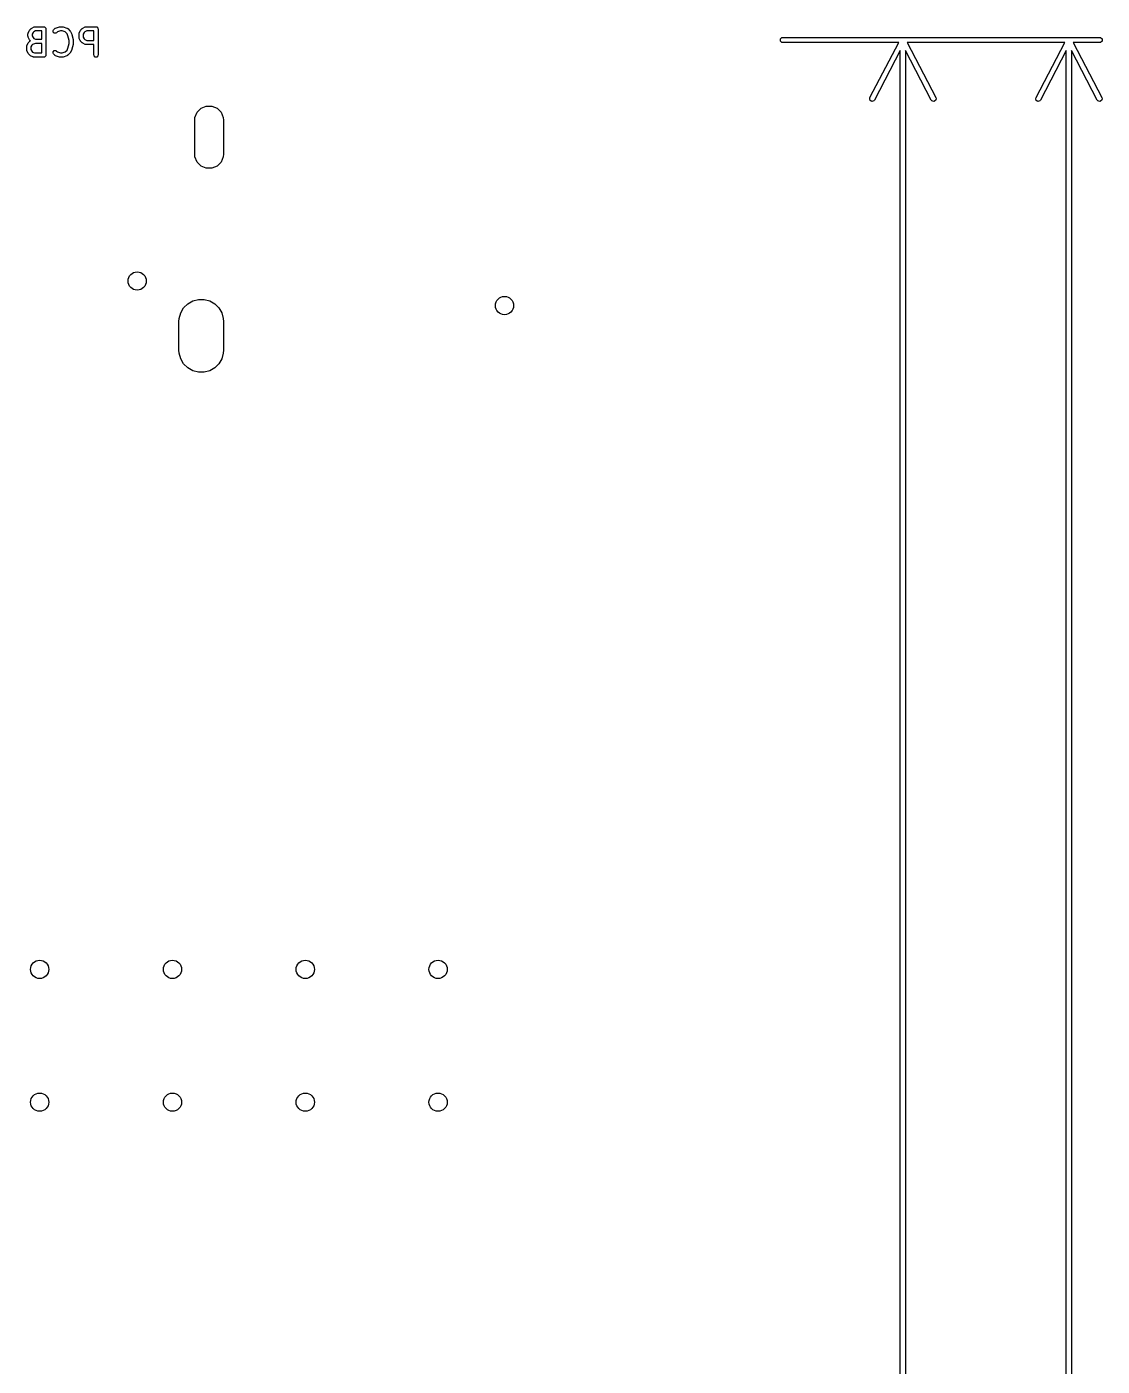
# Model space of a CAD drawing. Extents: x 0.01 to 2.25, y -0.25 to 3.61.
# Drawn here: x 1.44 to 2.25, y 2.601 to 3.61 of the extents above; entities that cross this region are included whole.
import ezdxf

# ---------------------------------------------------------------- set-up
doc = ezdxf.new("R2010")
doc.units = 0
doc.header["$MEASUREMENT"] = 0
doc.layers.add('BLACK', color=7, linetype='CONTINUOUS')

msp = doc.modelspace()

# ---------------------------------------------------------------- linework, layer by layer
at = {"layer": 'BLACK', "linetype": 'CONTINUOUS'}
for p, q in [((1.4412, 3.6047), (1.4413, 3.605)), ((1.4412, 3.6046), (1.4413, 3.6047)), ((1.4413, 3.6047), (1.4412, 3.6047)), ((1.4412, 3.6028), (1.4412, 3.6046)), ((1.4413, 3.6027), (1.4412, 3.6028)), ((1.4412, 3.6026), (1.4413, 3.6027)), ((1.4413, 3.6024), (1.4412, 3.6026)), ((1.4413, 3.605), (1.4414, 3.6052)), ((1.4414, 3.6022), (1.4413, 3.6024)), ((1.4414, 3.6053), (1.4423, 3.6072)), ((1.4414, 3.6052), (1.4414, 3.6053)), ((1.4414, 3.6053), (1.4414, 3.6053)), ((1.4414, 3.6021), (1.4414, 3.6022)), ((1.4423, 3.6002), (1.4414, 3.6021)), ((1.4414, 3.6021), (1.4414, 3.6021)), ((1.4423, 3.6072), (1.4425, 3.6074)), ((1.4425, 3.6074), (1.4426, 3.6076)), ((1.4426, 3.6076), (1.4436, 3.6086)), ((1.4436, 3.6086), (1.4438, 3.6087)), ((1.4438, 3.6087), (1.444, 3.6089)), ((1.444, 3.6089), (1.4459, 3.6098)), ((1.445, 3.6056), (1.4444, 3.6043)), ((1.4444, 3.6043), (1.4444, 3.6031)), ((1.4444, 3.6031), (1.445, 3.6018)), ((1.4456, 3.6061), (1.445, 3.6056)), ((1.445, 3.6018), (1.4456, 3.6012)), ((1.4469, 3.6068), (1.4456, 3.6061)), ((1.4459, 3.6098), (1.4459, 3.6098)), ((1.4459, 3.6098), (1.446, 3.6098)), ((1.446, 3.6098), (1.4462, 3.6099)), ((1.4462, 3.6099), (1.4464, 3.61)), ((1.4464, 3.61), (1.4465, 3.6099)), ((1.4465, 3.6099), (1.4466, 3.61)), ((1.4466, 3.61), (1.4531, 3.61)), ((1.4515, 3.6068), (1.4469, 3.6068)), ((1.4515, 3.6006), (1.4515, 3.6068)), ((1.4531, 3.61), (1.4537, 3.6098)), ((1.4537, 3.6098), (1.4546, 3.609)), ((1.4546, 3.609), (1.4547, 3.6084)), ((1.4547, 3.6084), (1.4547, 3.5887)), ((1.4601, 3.6071), (1.4604, 3.6076)), ((1.4601, 3.6059), (1.4601, 3.6071)), ((1.461, 3.6051), (1.4601, 3.6059)), ((1.4604, 3.6076), (1.4614, 3.6086)), ((1.4622, 3.6051), (1.461, 3.6051)), ((1.4614, 3.6086), (1.4614, 3.6086)), ((1.4614, 3.6086), (1.4615, 3.6086)), ((1.4615, 3.6086), (1.4617, 3.6088)), ((1.4617, 3.6088), (1.4619, 3.6089)), ((1.4619, 3.6089), (1.4619, 3.6089)), ((1.4619, 3.6089), (1.462, 3.6089)), ((1.462, 3.6089), (1.4648, 3.6099)), ((1.4627, 3.6054), (1.4622, 3.6051)), ((1.4633, 3.6061), (1.4627, 3.6054)), ((1.4656, 3.6068), (1.4633, 3.6061)), ((1.4648, 3.6099), (1.4651, 3.6099)), ((1.4651, 3.6099), (1.4653, 3.61)), ((1.4653, 3.61), (1.4672, 3.61)), ((1.4669, 3.6068), (1.4656, 3.6068)), ((1.4691, 3.6061), (1.4669, 3.6068)), ((1.4672, 3.61), (1.4674, 3.6099)), ((1.4674, 3.6099), (1.4677, 3.6099)), ((1.4677, 3.6099), (1.4705, 3.6089)), ((1.4706, 3.6046), (1.4691, 3.6061)), ((1.4705, 3.6089), (1.4706, 3.6089)), ((1.4706, 3.6089), (1.4706, 3.6089)), ((1.4706, 3.6089), (1.4708, 3.6088)), ((1.4713, 3.6031), (1.4706, 3.6046)), ((1.4708, 3.6088), (1.471, 3.6086)), ((1.471, 3.6086), (1.471, 3.6086)), ((1.471, 3.6086), (1.4711, 3.6086)), ((1.4711, 3.6086), (1.473, 3.6067)), ((1.4722, 3.5997), (1.4713, 3.6031)), ((1.473, 3.6067), (1.4731, 3.6065)), ((1.4731, 3.6065), (1.4733, 3.6063)), ((1.4733, 3.6063), (1.4742, 3.6044)), ((1.4742, 3.6044), (1.4743, 3.6042)), ((1.4743, 3.6042), (1.4743, 3.6041)), ((1.4743, 3.6041), (1.4753, 3.6003)), ((1.4797, 3.605), (1.4798, 3.6052)), ((1.4797, 3.6047), (1.4797, 3.605)), ((1.4797, 3.6046), (1.4797, 3.6047)), ((1.4797, 3.6047), (1.4797, 3.6047)), ((1.4797, 3.6018), (1.4797, 3.6046)), ((1.4797, 3.6017), (1.4797, 3.6018)), ((1.4797, 3.6015), (1.4797, 3.6017)), ((1.4797, 3.6017), (1.4797, 3.6017)), ((1.4798, 3.6053), (1.4808, 3.6072)), ((1.4798, 3.6052), (1.4798, 3.6053)), ((1.4798, 3.6053), (1.4798, 3.6053)), ((1.4808, 3.6072), (1.4809, 3.6074)), ((1.4809, 3.6074), (1.4811, 3.6076)), ((1.4811, 3.6076), (1.482, 3.6086)), ((1.482, 3.6086), (1.4822, 3.6087)), ((1.4822, 3.6087), (1.4824, 3.6089)), ((1.4824, 3.6089), (1.4843, 3.6098)), ((1.4835, 3.6056), (1.4828, 3.6043)), ((1.4828, 3.6043), (1.4828, 3.6022)), ((1.4828, 3.6022), (1.4835, 3.6009)), ((1.4841, 3.6061), (1.4835, 3.6056)), ((1.4854, 3.6068), (1.4841, 3.6061)), ((1.4843, 3.6098), (1.4844, 3.6098)), ((1.4844, 3.6098), (1.4846, 3.6099)), ((1.4844, 3.6098), (1.4844, 3.6098)), ((1.4846, 3.6099), (1.4849, 3.61)), ((1.4849, 3.61), (1.4849, 3.6099)), ((1.4849, 3.6099), (1.485, 3.61)), ((1.485, 3.61), (1.4925, 3.61)), ((1.4909, 3.6068), (1.4854, 3.6068)), ((1.4909, 3.5996), (1.4909, 3.6068)), ((1.4925, 3.61), (1.4931, 3.6098)), ((1.4931, 3.6098), (1.4939, 3.609)), ((1.4939, 3.609), (1.4941, 3.6084)), ((1.4941, 3.6084), (1.4941, 3.5887)), ((2.0079, 3.6008), (2.0089, 3.6018)), ((2.0089, 3.6018), (2.0097, 3.602)), ((2.0097, 3.602), (2.1231, 3.602)), ((2.1231, 3.602), (2.2481, 3.602)), ((2.2481, 3.602), (2.2488, 3.6018)), ((2.2488, 3.6018), (2.2499, 3.6008)), ((1.4403, 3.5954), (1.4404, 3.5956)), ((1.4403, 3.5953), (1.4403, 3.5954)), ((1.4403, 3.5924), (1.4403, 3.5953)), ((1.4403, 3.5953), (1.4403, 3.5953)), ((1.4403, 3.5923), (1.4403, 3.5924)), ((1.4403, 3.5924), (1.4403, 3.5924)), ((1.4404, 3.5921), (1.4403, 3.5923)), ((1.4404, 3.5959), (1.4405, 3.596)), ((1.4404, 3.5956), (1.4404, 3.5959)), ((1.4404, 3.5959), (1.4404, 3.5959)), ((1.4404, 3.5918), (1.4404, 3.5921)), ((1.4405, 3.5917), (1.4404, 3.5918)), ((1.4404, 3.5918), (1.4404, 3.5918)), ((1.4405, 3.596), (1.4414, 3.5978)), ((1.4414, 3.5899), (1.4405, 3.5917)), ((1.4414, 3.5978), (1.4416, 3.598)), ((1.4416, 3.598), (1.4417, 3.5982)), ((1.4417, 3.5982), (1.4426, 3.5992)), ((1.4425, 3.6), (1.4423, 3.6002)), ((1.4426, 3.5998), (1.4425, 3.6)), ((1.443, 3.5994), (1.4426, 3.5998)), ((1.4426, 3.5992), (1.4427, 3.5992)), ((1.4427, 3.5993), (1.4429, 3.5994)), ((1.4427, 3.5992), (1.4427, 3.5993)), ((1.4429, 3.5994), (1.443, 3.5994)), ((1.4441, 3.5962), (1.4434, 3.5949)), ((1.4434, 3.5949), (1.4434, 3.5928)), ((1.4434, 3.5928), (1.4441, 3.5915)), ((1.4446, 3.5967), (1.4441, 3.5962)), ((1.4441, 3.5915), (1.4447, 3.5909)), ((1.4468, 3.5974), (1.4446, 3.5967)), ((1.4456, 3.6012), (1.4469, 3.6006)), ((1.4515, 3.5974), (1.4468, 3.5974)), ((1.4469, 3.6006), (1.4515, 3.6006)), ((1.4515, 3.5903), (1.4515, 3.5974)), ((1.4601, 3.5912), (1.461, 3.592)), ((1.461, 3.592), (1.4622, 3.592)), ((1.4622, 3.592), (1.4627, 3.5917)), ((1.4627, 3.5917), (1.4633, 3.591)), ((1.4691, 3.591), (1.4706, 3.5924)), ((1.4706, 3.5924), (1.4713, 3.5939)), ((1.4713, 3.5939), (1.4722, 3.5973)), ((1.4722, 3.5973), (1.4722, 3.5997)), ((1.4742, 3.5927), (1.4733, 3.5908)), ((1.4743, 3.5928), (1.4742, 3.5927)), ((1.4753, 3.5967), (1.4743, 3.593)), ((1.4743, 3.593), (1.4743, 3.5928)), ((1.4753, 3.6003), (1.4753, 3.6001)), ((1.4753, 3.6001), (1.4753, 3.5999)), ((1.4753, 3.5999), (1.4753, 3.5971)), ((1.4753, 3.5971), (1.4753, 3.5969)), ((1.4753, 3.5969), (1.4753, 3.5967)), ((1.4798, 3.6012), (1.4797, 3.6015)), ((1.4798, 3.6011), (1.4798, 3.6012)), ((1.4798, 3.6012), (1.4798, 3.6012)), ((1.4808, 3.5992), (1.4798, 3.6011)), ((1.4809, 3.599), (1.4808, 3.5992)), ((1.4811, 3.5988), (1.4809, 3.599)), ((1.482, 3.5979), (1.4811, 3.5988)), ((1.4822, 3.5978), (1.482, 3.5979)), ((1.4824, 3.5976), (1.4822, 3.5978)), ((1.4843, 3.5967), (1.4824, 3.5976)), ((1.4835, 3.6009), (1.4841, 3.6003)), ((1.4841, 3.6003), (1.4854, 3.5996)), ((1.4844, 3.5966), (1.4843, 3.5967)), ((1.4846, 3.5966), (1.4844, 3.5966)), ((1.4844, 3.5966), (1.4844, 3.5966)), ((1.4849, 3.5965), (1.4846, 3.5966)), ((1.485, 3.5965), (1.4849, 3.5965)), ((1.4849, 3.5965), (1.4849, 3.5965)), ((1.4909, 3.5965), (1.485, 3.5965)), ((1.4854, 3.5996), (1.4909, 3.5996)), ((1.4909, 3.5887), (1.4909, 3.5965)), ((2.0079, 3.5992), (2.0079, 3.6008)), ((2.0089, 3.5982), (2.0079, 3.5992)), ((2.0097, 3.598), (2.0089, 3.5982)), ((2.0968, 3.598), (2.0097, 3.598)), ((2.0752, 3.5566), (2.0968, 3.598)), ((2.098, 3.592), (2.0787, 3.5547)), ((2.098, 0.018), (2.098, 3.592)), ((2.1213, 3.5547), (2.102, 3.592)), ((2.102, 3.592), (2.102, 0.018)), ((2.1231, 3.598), (2.1032, 3.598)), ((2.1032, 3.598), (2.1248, 3.5566)), ((2.2218, 3.598), (2.1231, 3.598)), ((2.2002, 3.5566), (2.2218, 3.598)), ((2.223, 3.592), (2.2037, 3.5547)), ((2.223, 0.018), (2.223, 3.592)), ((2.2463, 3.5547), (2.227, 3.592)), ((2.227, 3.592), (2.227, 0.018)), ((2.2481, 3.598), (2.2282, 3.598)), ((2.2282, 3.598), (2.2498, 3.5566)), ((2.2488, 3.5982), (2.2481, 3.598)), ((2.2499, 3.5992), (2.2488, 3.5982)), ((2.2499, 3.6008), (2.2499, 3.5992)), ((1.4416, 3.5897), (1.4414, 3.5899)), ((1.4417, 3.5895), (1.4416, 3.5897)), ((1.4426, 3.5885), (1.4417, 3.5895)), ((1.4428, 3.5884), (1.4426, 3.5885)), ((1.443, 3.5882), (1.4428, 3.5884)), ((1.4449, 3.5873), (1.443, 3.5882)), ((1.4447, 3.5909), (1.446, 3.5903)), ((1.445, 3.5873), (1.4449, 3.5873)), ((1.445, 3.5872), (1.445, 3.5873)), ((1.4453, 3.5872), (1.445, 3.5872)), ((1.4455, 3.5871), (1.4453, 3.5872)), ((1.4456, 3.5871), (1.4455, 3.5871)), ((1.4455, 3.5871), (1.4455, 3.5871)), ((1.4531, 3.5871), (1.4456, 3.5871)), ((1.446, 3.5903), (1.4515, 3.5903)), ((1.4537, 3.5872), (1.4531, 3.5871)), ((1.4546, 3.5881), (1.4537, 3.5872)), ((1.4547, 3.5887), (1.4546, 3.5881)), ((1.4601, 3.59), (1.4601, 3.5912)), ((1.4604, 3.5895), (1.4601, 3.59)), ((1.4614, 3.5885), (1.4604, 3.5895)), ((1.4615, 3.5884), (1.4614, 3.5885)), ((1.4614, 3.5885), (1.4614, 3.5885)), ((1.4617, 3.5883), (1.4615, 3.5884)), ((1.4619, 3.5882), (1.4617, 3.5883)), ((1.462, 3.5881), (1.4619, 3.5882)), ((1.4619, 3.5882), (1.4619, 3.5882)), ((1.4648, 3.5872), (1.462, 3.5881)), ((1.4633, 3.591), (1.4656, 3.5903)), ((1.4651, 3.5872), (1.4648, 3.5872)), ((1.4653, 3.5871), (1.4651, 3.5872)), ((1.4672, 3.5871), (1.4653, 3.5871)), ((1.4656, 3.5903), (1.4669, 3.5903)), ((1.4669, 3.5903), (1.4691, 3.591)), ((1.4674, 3.5872), (1.4672, 3.5871)), ((1.4677, 3.5872), (1.4674, 3.5872)), ((1.4705, 3.5881), (1.4677, 3.5872)), ((1.4706, 3.5882), (1.4705, 3.5881)), ((1.4708, 3.5883), (1.4706, 3.5882)), ((1.4706, 3.5882), (1.4706, 3.5882)), ((1.471, 3.5884), (1.4708, 3.5883)), ((1.4711, 3.5885), (1.471, 3.5885)), ((1.471, 3.5885), (1.471, 3.5884)), ((1.473, 3.5904), (1.4711, 3.5885)), ((1.4731, 3.5906), (1.473, 3.5904)), ((1.4733, 3.5908), (1.4731, 3.5906)), ((1.491, 3.5881), (1.4909, 3.5887)), ((1.4919, 3.5872), (1.491, 3.5881)), ((1.4931, 3.5872), (1.4919, 3.5872)), ((1.4939, 3.5881), (1.4931, 3.5872)), ((1.4941, 3.5887), (1.4939, 3.5881)), ((2.075, 3.5558), (2.0752, 3.5566)), ((2.0754, 3.5544), (2.075, 3.5558)), ((2.0767, 3.5537), (2.0754, 3.5544)), ((2.0782, 3.5541), (2.0767, 3.5537)), ((2.0787, 3.5547), (2.0782, 3.5541)), ((2.1218, 3.5541), (2.1213, 3.5547)), ((2.1233, 3.5537), (2.1218, 3.5541)), ((2.1246, 3.5544), (2.1233, 3.5537)), ((2.125, 3.5558), (2.1246, 3.5544)), ((2.1248, 3.5566), (2.125, 3.5558)), ((2.2, 3.5558), (2.2002, 3.5566)), ((2.2004, 3.5544), (2.2, 3.5558)), ((2.2017, 3.5537), (2.2004, 3.5544)), ((2.2032, 3.5541), (2.2017, 3.5537)), ((2.2037, 3.5547), (2.2032, 3.5541)), ((2.2468, 3.5541), (2.2463, 3.5547)), ((2.2483, 3.5537), (2.2468, 3.5541)), ((2.2496, 3.5544), (2.2483, 3.5537)), ((2.25, 3.5558), (2.2496, 3.5544)), ((2.2498, 3.5566), (2.25, 3.5558)), ((1.5667, 3.5396), (1.5669, 3.5417)), ((1.5669, 3.5417), (1.5686, 3.5456)), ((1.5686, 3.5456), (1.5715, 3.5486)), ((1.5715, 3.5486), (1.5754, 3.5502)), ((1.5754, 3.5502), (1.5797, 3.5502)), ((1.5797, 3.5502), (1.5836, 3.5486)), ((1.5836, 3.5486), (1.5866, 3.5456)), ((1.5866, 3.5456), (1.5882, 3.5417)), ((1.5882, 3.5417), (1.5884, 3.5396)), ((1.5667, 3.514), (1.5667, 3.5396)), ((1.5884, 3.5396), (1.5884, 3.514)), ((1.5669, 3.5119), (1.5667, 3.514)), ((1.5686, 3.508), (1.5669, 3.5119)), ((1.5882, 3.5119), (1.5866, 3.508)), ((1.5884, 3.514), (1.5882, 3.5119)), ((1.5715, 3.505), (1.5686, 3.508)), ((1.5754, 3.5034), (1.5715, 3.505)), ((1.5797, 3.5034), (1.5754, 3.5034)), ((1.5836, 3.505), (1.5797, 3.5034)), ((1.5866, 3.508), (1.5836, 3.505)), ((1.5584, 3.3982), (1.5615, 3.4013)), ((1.5615, 3.4013), (1.5653, 3.4035)), ((1.5653, 3.4035), (1.5695, 3.4046)), ((1.5695, 3.4046), (1.5738, 3.4046)), ((1.5738, 3.4046), (1.5781, 3.4035)), ((1.5781, 3.4035), (1.5818, 3.4013)), ((1.5818, 3.4013), (1.5849, 3.3982)), ((1.5549, 3.388), (1.5551, 3.3902)), ((1.5551, 3.3902), (1.5562, 3.3944)), ((1.5562, 3.3944), (1.5584, 3.3982)), ((1.5849, 3.3982), (1.5871, 3.3944)), ((1.5871, 3.3944), (1.5882, 3.3902)), ((1.5882, 3.3902), (1.5884, 3.388)), ((1.5549, 3.3663), (1.5549, 3.388)), ((1.5884, 3.388), (1.5884, 3.3663)), ((1.5551, 3.3642), (1.5549, 3.3663)), ((1.5562, 3.3599), (1.5551, 3.3642)), ((1.5584, 3.3562), (1.5562, 3.3599)), ((1.5871, 3.3599), (1.5849, 3.3562)), ((1.5882, 3.3642), (1.5871, 3.3599)), ((1.5884, 3.3663), (1.5882, 3.3642)), ((1.5615, 3.3531), (1.5584, 3.3562)), ((1.5653, 3.3509), (1.5615, 3.3531)), ((1.5695, 3.3497), (1.5653, 3.3509)), ((1.5738, 3.3497), (1.5695, 3.3497)), ((1.5781, 3.3509), (1.5738, 3.3497)), ((1.5818, 3.3531), (1.5781, 3.3509)), ((1.5849, 3.3562), (1.5818, 3.3531))]:
    msp.add_line(p, q, dxfattribs=at)
at = {"layer": 'BLACK'}
for centre in [(1.5234, 3.4185), (1.8, 3.4), (1.45, 2.9), (1.55, 2.9), (1.65, 2.9), (1.75, 2.9), (1.45, 2.8), (1.55, 2.8), (1.65, 2.8), (1.75, 2.8)]:
    msp.add_circle(centre, 0.00689, dxfattribs=at)

doc.saveas('drawing.dxf')
